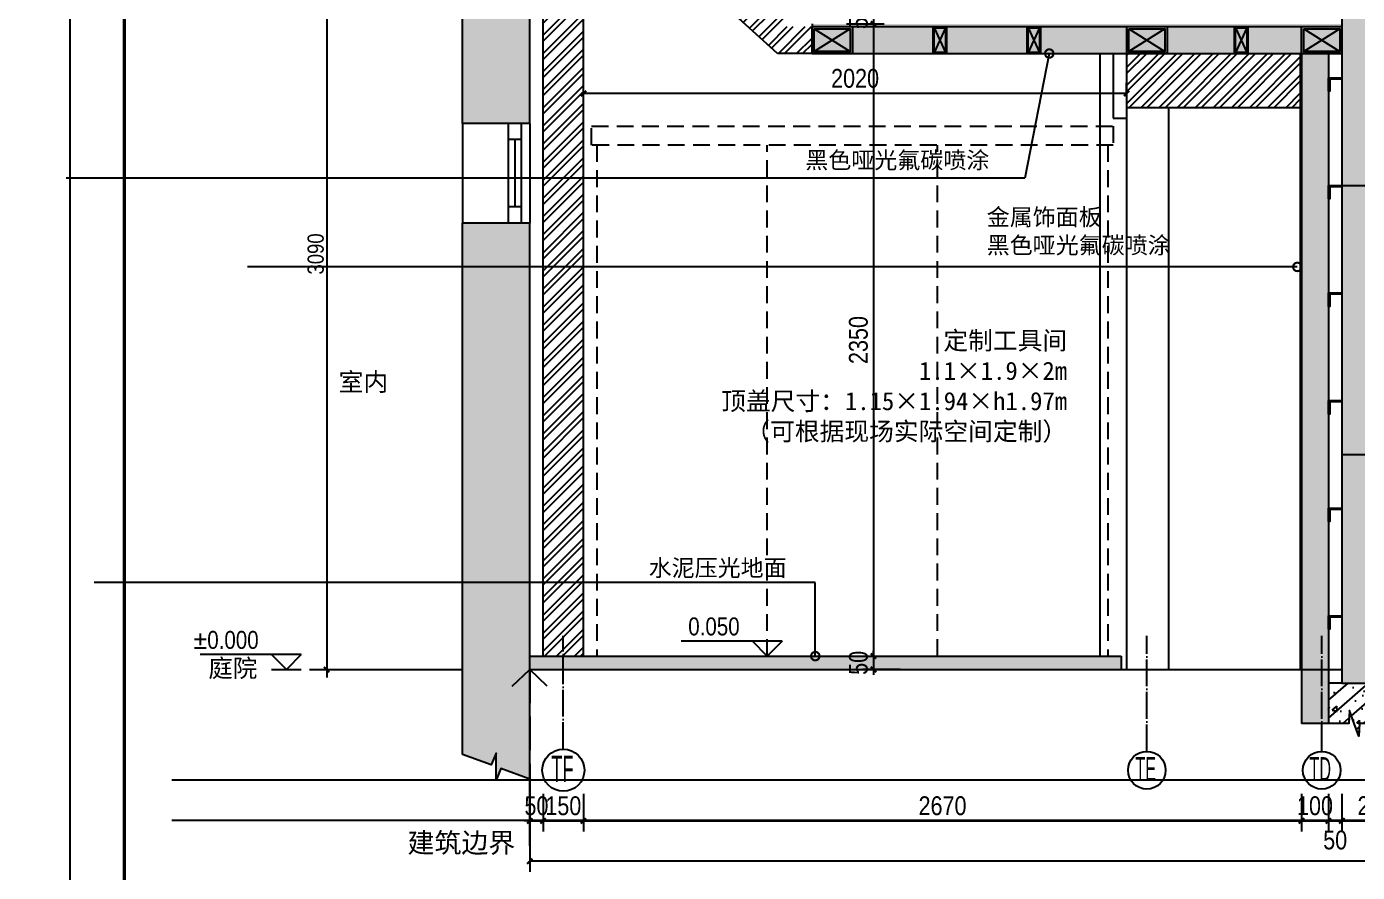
# Model space of a CAD drawing. Extents: x 9928 to 93764, y -101273 to -34887.
# Drawn here: x 72582 to 77531, y -84929 to -81785 of the extents above; entities that cross this region are included whole.
import ezdxf
from ezdxf import colors
from ezdxf.entities.mleader import LeaderData, LeaderLine
from ezdxf.math import Vec2, Vec3

# ---------------------------------------------------------------- set-up
doc = ezdxf.new("R2010")
doc.units = 0
doc.header["$LTSCALE"] = 1000
doc.header["$MEASUREMENT"] = 0
for name, pattern in [('CENTER', [2, 1.25, -0.25, 0.25, -0.25]), ('DASH', [0.35, 0.25, -0.1]), ('DOTE', [2.42, 2, -0.2, 0.02, -0.2]), ('HIDDEN', [0.375, 0.25, -0.125])]:
    doc.linetypes.add(name, pattern=pattern)
for name, color, linetype in [('A', 163, 'CENTER'), ('A-ANNO-DIMS', 6, 'Continuous'), ('A-ANNO-NOTE', 4, 'Continuous'), ('A-ANNO-SYMB', 4, 'Continuous'), ('A-DETL-144', 144, 'Continuous'), ('A-DETL-175', 175, 'Continuous'), ('A-DETL-30', 30, 'Continuous'), ('A-DETL-42', 42, 'Continuous'), ('A-DETL-PATT-251', 251, 'Continuous'), ('A-FLOR-HRAL', 42, 'Continuous'), ('A-FURN-PATT-251', 251, 'Continuous'), ('A-SECT-005', 5, 'Continuous'), ('A-SECT-146', 216, 'Continuous'), ('GL', 131, 'Continuous'), ('设备', 150, 'Continuous')]:
    doc.layers.add(name, color=color, linetype=linetype)
doc.layers.add('A-ANNO-NPLT', color=250, linetype='Continuous', plot=False)
doc.styles.add('DIM', font='ARIALN.TTF')
doc.styles.add('DIM_T3', font='ARIALN.TTF')
doc.styles.add('EN', font='ARIALN.TTF')
doc.styles.get("Standard").update_dxf_attribs({"font": 'gbenor.shx', "bigfont": 'gbcbig.shx'})
doc.dimstyles.new('_TCH_ARCH&&20', dxfattribs={"dimtxt": 70, "dimasz": 20, "dimexe": 40, "dimexo": 40, "dimgap": 20, "dimtad": 1, "dimdec": 0, "dimzin": 0, "dimdsep": 46, "dimtxsty": 'DIM_T3', "dimblk": 'ARCHTICK', "dimcen": 0.09, "dimclrd": 6, "dimclre": 6, "dimclrt": 6, "dimazin": 2, "dimtfac": 1, "dimtdec": 0, "dimtix": 1, "dimtmove": 2, "dimatfit": 3, "dimfxl": 100, "dimfxlon": 1, "dimtolj": 1, "dimtzin": 0, "dimarcsym": 0})
doc.dimstyles.new('DIM20', dxfattribs={"dimscale": 20, "dimtxt": 3, "dimasz": 1, "dimexe": 1.5, "dimexo": 1.5, "dimgap": 0.5, "dimtad": 1, "dimdec": 0, "dimzin": 3, "dimdsep": 46, "dimtxsty": 'DIM', "dimblk": 'ARCHTICK', "dimcen": 2.5, "dimdle": 1.5, "dimclrd": 256, "dimclre": 8, "dimclrt": 256, "dimadec": 0, "dimazin": 0, "dimtfac": 1, "dimtdec": 0, "dimtix": 1, "dimtmove": 2, "dimatfit": 3, "dimfxl": 1.5, "dimfxlon": 1, "dimtolj": 1, "dimtzin": 3, "dimlwe": 5, "dimarcsym": 0})
pattern_1 = [(45, (-30533.306, -5609.73), (-33.67596, 33.67596), []), (45, (-30510.855, -5609.73), (-33.67596, 33.67596), [])]

# ---------------------------------------------------------------- blocks, each defined once
blk = doc.blocks.new('alsidufhasdf')
at = {"layer": 'A-ANNO-NOTE', "const_width": 12.5, "flags": 128}
blk.add_lwpolyline([(-69970.8, -65800.3), (-69970.8, -51475.3), (-80015.8, -51475.3), (-80015.8, -65800.3)], close=True, dxfattribs=at)
at = {"layer": 'A-ANNO-NPLT'}
blk.add_lwpolyline([(-69795.8, -66000.3), (-69795.8, -51300.3), (-80190.8, -51300.3), (-80190.8, -66000.3)], close=True, dxfattribs=at)
blk = doc.blocks.new('_ArchTick')
at = {"color": 0, "linetype": 'ByBlock', "const_width": 0.4}
blk.add_lwpolyline([(-0.5, -0.5), (0.5, 0.5)], dxfattribs=at)
blk = doc.blocks.new('*D640')
at = {"layer": 'A-ANNO-DIMS', "lineweight": -2, "transparency": 16777216}
blk.add_line((73698.4, -81055), (73698.4, -84205), dxfattribs=at)
at = {"layer": 'A-ANNO-DIMS', "color": 8, "lineweight": 5, "transparency": 16777216}
for p, q in [((73728.4, -81085), (73668.4, -81085)), ((73728.4, -84175), (73668.4, -84175))]:
    blk.add_line(p, q, dxfattribs=at)
at = {"layer": 'Defpoints', "color": 0, "transparency": 16777216}
for p in [(73943.4, -81085), (73698.4, -84175), (74107, -84175)]:
    blk.add_point(p, dxfattribs=at)
at = {"layer": 'A-ANNO-DIMS', "lineweight": -2, "transparency": 16777216, "xscale": 20, "yscale": 20, "zscale": 20}
for p, rotation in [((73698.4, -81085), 90), ((73698.4, -84175), 270)]:
    blk.add_blockref('_ArchTick', p, dxfattribs=dict(at, rotation=rotation))
at = {"layer": 'A-ANNO-DIMS', "transparency": 16777216, "insert": (73657.7, -82630), "char_height": 60, "attachment_point": 5, "rotation": 90, "style": 'DIM'}
blk.add_mtext('\\A1;3090', dxfattribs=at)
blk = doc.blocks.new('TAG-PLAN-ELEV')
blk.add_line((-1.66, 0), (9.6, 0))
for points in [[(-1.66, 0), (0, -1.66), (1.66, 0)], [(1.66, -1.66), (-1.66, -1.66)]]:
    blk.add_lwpolyline(points)
at = {"style": 'EN'}
for tag, p in [('LEVEL', (2.45, 0.65)), ('NAME', (2.45, -2.51))]:
    blk.add_attdef(tag, p, '', height=2, dxfattribs=at)
blk = doc.blocks.new('*D642')
at = {"layer": 'A-ANNO-DIMS', "color": 6, "lineweight": -2, "transparency": 16777216}
for p, q in [((74453.4, -84787.5), (74453.4, -84927.5)), ((85053.4, -84787.5), (85053.4, -84927.5)), ((85053.4, -84887.5), (74453.4, -84887.5))]:
    blk.add_line(p, q, dxfattribs=at)
at = {"layer": 'Defpoints', "color": 0, "transparency": 16777216}
for p in [(74453.4, -84285.6), (85053.4, -84285.6), (74453.4, -84887.5)]:
    blk.add_point(p, dxfattribs=at)
at = {"layer": 'A-ANNO-DIMS', "color": 6, "lineweight": -2, "transparency": 16777216, "xscale": 20, "yscale": 20, "zscale": 20, "rotation": 180}
blk.add_blockref('_ArchTick', (74453.4, -84887.5), dxfattribs=at)
at = {"layer": 'A-ANNO-DIMS', "color": 6, "lineweight": -2, "transparency": 16777216, "xscale": 20, "yscale": 20, "zscale": 20}
blk.add_blockref('_ArchTick', (85053.4, -84887.5), dxfattribs=at)
at = {"layer": 'A-ANNO-DIMS', "color": 6, "transparency": 16777216, "insert": (79753.4, -84831.7), "char_height": 70, "attachment_point": 5, "style": 'DIM_T3'}
blk.add_mtext('\\A1;10600', dxfattribs=at)
blk = doc.blocks.new('*D643')
at = {"layer": 'A-ANNO-DIMS', "color": 6, "lineweight": -2, "transparency": 16777216}
for p, q in [((74453.4, -84637.5), (74453.4, -84777.5)), ((74503.4, -84637.5), (74503.4, -84777.5)), ((74453.4, -84737.5), (74433.4, -84737.5)), ((74453.4, -84737.5), (74503.4, -84737.5)), ((74503.4, -84737.5), (74523.4, -84737.5))]:
    blk.add_line(p, q, dxfattribs=at)
at = {"layer": 'Defpoints', "color": 0, "transparency": 16777216}
for p in [(74453.4, -84125), (74503.4, -84125), (74503.4, -84737.5)]:
    blk.add_point(p, dxfattribs=at)
at = {"layer": 'A-ANNO-DIMS', "color": 6, "lineweight": -2, "transparency": 16777216, "xscale": 20, "yscale": 20, "zscale": 20}
blk.add_blockref('_ArchTick', (74453.4, -84737.5), dxfattribs=at)
at = {"layer": 'A-ANNO-DIMS', "color": 6, "lineweight": -2, "transparency": 16777216, "xscale": 20, "yscale": 20, "zscale": 20, "rotation": 180}
blk.add_blockref('_ArchTick', (74503.4, -84737.5), dxfattribs=at)
at = {"layer": 'A-ANNO-DIMS', "color": 6, "transparency": 16777216, "insert": (74478.4, -84681.7), "char_height": 70, "attachment_point": 5, "style": 'DIM_T3'}
blk.add_mtext('\\A1;50', dxfattribs=at)
blk = doc.blocks.new('*D644')
at = {"layer": 'A-ANNO-DIMS', "color": 6, "lineweight": -2, "transparency": 16777216}
for p, q in [((74503.4, -84637.5), (74503.4, -84777.5)), ((74653.4, -84637.5), (74653.4, -84777.5)), ((74503.4, -84737.5), (74483.4, -84737.5)), ((74503.4, -84737.5), (74653.4, -84737.5)), ((74653.4, -84737.5), (74673.4, -84737.5))]:
    blk.add_line(p, q, dxfattribs=at)
at = {"layer": 'Defpoints', "color": 0, "transparency": 16777216}
for p in [(74503.4, -84125), (74653.4, -84125), (74653.4, -84737.5)]:
    blk.add_point(p, dxfattribs=at)
at = {"layer": 'A-ANNO-DIMS', "color": 6, "lineweight": -2, "transparency": 16777216, "xscale": 20, "yscale": 20, "zscale": 20}
blk.add_blockref('_ArchTick', (74503.4, -84737.5), dxfattribs=at)
at = {"layer": 'A-ANNO-DIMS', "color": 6, "lineweight": -2, "transparency": 16777216, "xscale": 20, "yscale": 20, "zscale": 20, "rotation": 180}
blk.add_blockref('_ArchTick', (74653.4, -84737.5), dxfattribs=at)
at = {"layer": 'A-ANNO-DIMS', "color": 6, "transparency": 16777216, "insert": (74578.4, -84681.7), "char_height": 70, "attachment_point": 5, "style": 'DIM_T3'}
blk.add_mtext('\\A1;150', dxfattribs=at)
blk = doc.blocks.new('*D645')
at = {"layer": 'A-ANNO-DIMS', "color": 6, "lineweight": -2, "transparency": 16777216}
for p, q in [((74653.4, -84637.5), (74653.4, -84777.5)), ((77323.8, -84637.5), (77323.8, -84777.5)), ((74653.4, -84737.5), (77323.8, -84737.5))]:
    blk.add_line(p, q, dxfattribs=at)
at = {"layer": 'Defpoints', "color": 0, "transparency": 16777216}
for p in [(74653.4, -84125), (77323.8, -84375), (77323.8, -84737.5)]:
    blk.add_point(p, dxfattribs=at)
at = {"layer": 'A-ANNO-DIMS', "color": 6, "lineweight": -2, "transparency": 16777216, "xscale": 20, "yscale": 20, "zscale": 20, "rotation": 180}
blk.add_blockref('_ArchTick', (74653.4, -84737.5), dxfattribs=at)
at = {"layer": 'A-ANNO-DIMS', "color": 6, "lineweight": -2, "transparency": 16777216, "xscale": 20, "yscale": 20, "zscale": 20}
blk.add_blockref('_ArchTick', (77323.8, -84737.5), dxfattribs=at)
at = {"layer": 'A-ANNO-DIMS', "color": 6, "transparency": 16777216, "insert": (75988.6, -84681.7), "char_height": 70, "attachment_point": 5, "style": 'DIM_T3'}
blk.add_mtext('\\A1;2670', dxfattribs=at)
blk = doc.blocks.new('*D646')
at = {"layer": 'A-ANNO-DIMS', "color": 6, "lineweight": -2, "transparency": 16777216}
for p, q in [((77323.8, -84637.5), (77323.8, -84777.5)), ((77423.8, -84637.5), (77423.8, -84777.5)), ((77323.8, -84737.5), (77303.8, -84737.5)), ((77323.8, -84737.5), (77423.8, -84737.5)), ((77423.8, -84737.5), (77443.8, -84737.5))]:
    blk.add_line(p, q, dxfattribs=at)
at = {"layer": 'Defpoints', "color": 0, "transparency": 16777216}
for p in [(77423.8, -84225), (77323.8, -84375), (77423.8, -84737.5)]:
    blk.add_point(p, dxfattribs=at)
at = {"layer": 'A-ANNO-DIMS', "color": 6, "lineweight": -2, "transparency": 16777216, "xscale": 20, "yscale": 20, "zscale": 20}
blk.add_blockref('_ArchTick', (77323.8, -84737.5), dxfattribs=at)
at = {"layer": 'A-ANNO-DIMS', "color": 6, "lineweight": -2, "transparency": 16777216, "xscale": 20, "yscale": 20, "zscale": 20, "rotation": 180}
blk.add_blockref('_ArchTick', (77423.8, -84737.5), dxfattribs=at)
at = {"layer": 'A-ANNO-DIMS', "color": 6, "transparency": 16777216, "insert": (77373.8, -84681.7), "char_height": 70, "attachment_point": 5, "style": 'DIM_T3'}
blk.add_mtext('\\A1;100', dxfattribs=at)
blk = doc.blocks.new('*D647')
at = {"layer": 'A-ANNO-DIMS', "color": 6, "lineweight": -2, "transparency": 16777216}
for p, q in [((77423.8, -84637.5), (77423.8, -84777.5)), ((77473.8, -84637.5), (77473.8, -84777.5)), ((77423.8, -84737.5), (77473.8, -84737.5))]:
    blk.add_line(p, q, dxfattribs=at)
at = {"layer": 'Defpoints', "color": 0, "transparency": 16777216}
for p in [(77423.8, -84225), (77473.8, -84225), (77473.8, -84737.5)]:
    blk.add_point(p, dxfattribs=at)
at = {"layer": 'A-ANNO-DIMS', "color": 6, "lineweight": -2, "transparency": 16777216, "xscale": 20, "yscale": 20, "zscale": 20, "rotation": 180}
blk.add_blockref('_ArchTick', (77423.8, -84737.5), dxfattribs=at)
at = {"layer": 'A-ANNO-DIMS', "color": 6, "lineweight": -2, "transparency": 16777216, "xscale": 20, "yscale": 20, "zscale": 20}
blk.add_blockref('_ArchTick', (77473.8, -84737.5), dxfattribs=at)
at = {"layer": 'A-ANNO-DIMS', "color": 6, "transparency": 16777216, "insert": (77448.8, -84809), "char_height": 70, "attachment_point": 5, "style": 'DIM_T3'}
blk.add_mtext('\\A1;50', dxfattribs=at)
blk = doc.blocks.new('*D648')
at = {"layer": 'A-ANNO-DIMS', "color": 6, "lineweight": -2, "transparency": 16777216}
for p, q in [((77473.8, -84637.5), (77473.8, -84777.5)), ((77723.8, -84637.5), (77723.8, -84777.5)), ((77473.8, -84737.5), (77723.8, -84737.5))]:
    blk.add_line(p, q, dxfattribs=at)
at = {"layer": 'Defpoints', "color": 0, "transparency": 16777216}
for p in [(77473.8, -83375), (77723.8, -83375), (77723.8, -84737.5)]:
    blk.add_point(p, dxfattribs=at)
at = {"layer": 'A-ANNO-DIMS', "color": 6, "lineweight": -2, "transparency": 16777216, "xscale": 20, "yscale": 20, "zscale": 20, "rotation": 180}
blk.add_blockref('_ArchTick', (77473.8, -84737.5), dxfattribs=at)
at = {"layer": 'A-ANNO-DIMS', "color": 6, "lineweight": -2, "transparency": 16777216, "xscale": 20, "yscale": 20, "zscale": 20}
blk.add_blockref('_ArchTick', (77723.8, -84737.5), dxfattribs=at)
at = {"layer": 'A-ANNO-DIMS', "color": 6, "transparency": 16777216, "insert": (77598.8, -84681.7), "char_height": 70, "attachment_point": 5, "style": 'DIM_T3'}
blk.add_mtext('\\A1;250', dxfattribs=at)
blk = doc.blocks.new('933')
at = {"layer": 'A-DETL-144'}
for points in [[(106278.4, -80075.9), (106428.4, -80075.9), (106428.4, -80175.9), (106278.4, -80175.9)], [(106286.4, -80083.9), (106420.4, -80083.9), (106420.4, -80167.9), (106286.4, -80167.9)]]:
    blk.add_lwpolyline(points, close=True, dxfattribs=at)
at = {"layer": 'A-FURN-PATT-251', "color": 250}
for p, q in [((106286.4, -80083.9), (106420.4, -80167.9)), ((106420.4, -80083.9), (106286.4, -80167.9))]:
    blk.add_line(p, q, dxfattribs=at)
blk = doc.blocks.new('333')
at = {"layer": 'A-DETL-144'}
for points in [[(107574.1, -76357.8), (107574.1, -76257.8), (107624.1, -76257.8), (107624.1, -76357.8)], [(107578.1, -76353.8), (107578.1, -76261.8), (107620.1, -76261.8), (107620.1, -76353.8)]]:
    blk.add_lwpolyline(points, close=True, dxfattribs=at)
at = {"layer": 'A-FURN-PATT-251', "color": 250}
for p, q in [((107578.1, -76261.8), (107620.1, -76353.8)), ((107620.1, -76261.8), (107578.1, -76353.8))]:
    blk.add_line(p, q, dxfattribs=at)
blk = doc.blocks.new('*D674')
at = {"layer": 'A-ANNO-DIMS', "color": 6, "lineweight": -2, "transparency": 16777216}
for p, q in [((75731.7, -81725), (75731.7, -81705)), ((75631.7, -81725), (75771.7, -81725)), ((75731.7, -81725), (75731.7, -81775)), ((75631.7, -81775), (75771.7, -81775)), ((75731.7, -81775), (75731.7, -81795))]:
    blk.add_line(p, q, dxfattribs=at)
at = {"layer": 'Defpoints', "color": 0, "transparency": 16777216}
for p in [(75473.4, -81725), (75473.4, -81775), (75731.7, -81775)]:
    blk.add_point(p, dxfattribs=at)
at = {"layer": 'A-ANNO-DIMS', "color": 6, "lineweight": -2, "transparency": 16777216, "xscale": 20, "yscale": 20, "zscale": 20}
for p, rotation in [((75731.7, -81725), 270), ((75731.7, -81775), 90)]:
    blk.add_blockref('_ArchTick', p, dxfattribs=dict(at, rotation=rotation))
at = {"layer": 'A-ANNO-DIMS', "color": 6, "transparency": 16777216, "insert": (75676, -81750), "char_height": 70, "attachment_point": 5, "rotation": 90, "style": 'DIM_T3'}
blk.add_mtext('\\A1;50', dxfattribs=at)
blk = doc.blocks.new('*D676')
at = {"layer": 'A-ANNO-DIMS', "color": 6, "lineweight": -2, "transparency": 16777216}
for p, q in [((75631.7, -81775), (75771.7, -81775)), ((75731.7, -81775), (75731.7, -84125)), ((75693.4, -84125), (75771.7, -84125))]:
    blk.add_line(p, q, dxfattribs=at)
at = {"layer": 'Defpoints', "color": 0, "transparency": 16777216}
for p in [(75473.4, -81775), (75653.4, -84125), (75731.7, -84125)]:
    blk.add_point(p, dxfattribs=at)
at = {"layer": 'A-ANNO-DIMS', "color": 6, "lineweight": -2, "transparency": 16777216, "xscale": 20, "yscale": 20, "zscale": 20}
for p, rotation in [((75731.7, -81775), 90), ((75731.7, -84125), 270)]:
    blk.add_blockref('_ArchTick', p, dxfattribs=dict(at, rotation=rotation))
at = {"layer": 'A-ANNO-DIMS', "color": 6, "transparency": 16777216, "insert": (75676, -82950), "char_height": 70, "attachment_point": 5, "rotation": 90, "style": 'DIM_T3'}
blk.add_mtext('\\A1;2350', dxfattribs=at)
blk = doc.blocks.new('*D677')
at = {"layer": 'A-ANNO-DIMS', "color": 6, "lineweight": -2, "transparency": 16777216}
for p, q in [((75693.4, -84125), (75771.7, -84125)), ((75731.7, -84125), (75731.7, -84105)), ((75731.7, -84125), (75731.7, -84175)), ((75831.7, -84175), (75691.7, -84175)), ((75731.7, -84175), (75731.7, -84195))]:
    blk.add_line(p, q, dxfattribs=at)
at = {"layer": 'Defpoints', "color": 0, "transparency": 16777216}
for p in [(75653.4, -84125), (75731.7, -84175), (76673.4, -84175)]:
    blk.add_point(p, dxfattribs=at)
at = {"layer": 'A-ANNO-DIMS', "color": 6, "lineweight": -2, "transparency": 16777216, "xscale": 20, "yscale": 20, "zscale": 20}
for p, rotation in [((75731.7, -84125), 270), ((75731.7, -84175), 90)]:
    blk.add_blockref('_ArchTick', p, dxfattribs=dict(at, rotation=rotation))
at = {"layer": 'A-ANNO-DIMS', "color": 6, "transparency": 16777216, "insert": (75676, -84150), "char_height": 70, "attachment_point": 5, "rotation": 90, "style": 'DIM_T3'}
blk.add_mtext('\\A1;50', dxfattribs=at)
blk = doc.blocks.new('*D829')
at = {"layer": 'A-ANNO-DIMS', "color": 6, "lineweight": -2, "transparency": 16777216}
for p, q in [((74653.4, -82045), (74653.4, -81993.4)), ((76673.4, -82045), (76673.4, -81993.4)), ((76673.4, -82033.4), (74653.4, -82033.4))]:
    blk.add_line(p, q, dxfattribs=at)
at = {"layer": 'Defpoints', "color": 0, "transparency": 16777216}
for p in [(74653.4, -82033.4), (74653.4, -82085), (76673.4, -82085)]:
    blk.add_point(p, dxfattribs=at)
at = {"layer": 'A-ANNO-DIMS', "color": 6, "lineweight": -2, "transparency": 16777216, "xscale": 20, "yscale": 20, "zscale": 20, "rotation": 180}
blk.add_blockref('_ArchTick', (74653.4, -82033.4), dxfattribs=at)
at = {"layer": 'A-ANNO-DIMS', "color": 6, "lineweight": -2, "transparency": 16777216, "xscale": 20, "yscale": 20, "zscale": 20}
blk.add_blockref('_ArchTick', (76673.4, -82033.4), dxfattribs=at)
at = {"layer": 'A-ANNO-DIMS', "color": 6, "transparency": 16777216, "insert": (75663.4, -81977.6), "char_height": 70, "attachment_point": 5, "style": 'DIM_T3'}
blk.add_mtext('\\A1;2020', dxfattribs=at)
blk = doc.blocks.new('_DotSmall')
at = {"color": 0, "linetype": 'ByBlock', "const_width": 0.5}
blk.add_lwpolyline([(-0.0625, 0, 1), (0.0625, 0, 1)], format="xyb", close=True, dxfattribs=at)
blk = doc.blocks.new('555')
at = {"layer": 'GL', "color": 3, "linetype": 'DOTE', "ltscale": 0.05}
for p, q in [((74578.4, 40412.8), (74578.4, 40833.4)), ((76748.4, 40404.4), (76748.4, 40833.4)), ((77398.8, 40404.4), (77398.8, 40833.4))]:
    blk.add_line(p, q, dxfattribs=at)
at = {"layer": 'GL', "color": 3}
for centre, radius in [((74578.4, 40334.4), 78.4), ((76748.4, 40334.4), 70), ((77398.8, 40334.4), 70)]:
    blk.add_circle(centre, radius, dxfattribs=at)
at = {"layer": 'GL', "color": 3, "style": 'DIM_T3', "width": 0.6}
blk.add_text('TF', height=98, rotation=0, dxfattribs=at).set_placement((74534, 40290.8))
for s, p in [('TE', (76706, 40295.5)), ('TD', (77353.2, 40295.5))]:
    blk.add_text(s, height=87.5, dxfattribs=at).set_placement(p)

msp = doc.modelspace()

# ---------------------------------------------------------------- hatches: boundary and pattern name
at = {"layer": 'A-DETL-PATT-251'}
h = msp.add_hatch(dxfattribs=at)
h.set_pattern_fill('钢筋混凝土', color=256, scale=20, angle=-3.7793, style=0)
h.set_pattern_definition([(41.22068, (-30533.306, -5171.7), (-32.94805, 37.608855), []), (46.22068, (-30533.3, -5171.7), (142.31283, -21.97859), [15, -165]), (351.22068, (-30533.3, -5171.7), (-17.77396, 151.9404), [12, -132]), (96.67208, (-30521.45, -5173.53), (124.53897, 129.9617), [12.74804, -140.22842]), (42.40488, (-30530.67, -5131.79), (210.80203, -47.10098), [22.5, -247.5]), (92.85628, (-30513.1, -5135.71), (199.36757, 182.07848), [19.12206, -210.3426]), (347.40488, (-30530.67, -5131.79), (199.36743, 182.07863), [18, -198]), (17.22068, (-30511.37, -5143.09), (113.81417, -88.21754), [15, -165]), (322.22068, (-30511.37, -5143.09), (58.1167, 141.50705), [12, -132]), (67.67208, (-30501.89, -5150.44), (171.93092, 53.28938), [12.74804, -140.22842]), (33.72068, (-30533.306, -5171.7), (6.815137, 66.273683), [0, -130.4, 0, -134, 0, -132.5]), (3.72068, (-30533.306, -5171.7), (57.69892, 75.24282), [0, -76.4, 0, -127.4, 0, -50.5]), (323.72068, (-30577.81, -5168.76), (106.234974, -11.53841), [0, -50, 0, -156, 0, -207]), (313.72068, (-30597.77, -5167.44), (117.703244, 12.28946), [0, -65, 0, -103.6, 0, -147])])
h.paths.add_polyline_path([(77773.8, -84225), (77664.9, -84225), (77473.8, -84225), (77423.8, -84225), (77423.8, -84375), (77500, -84375), (77502, -84327.7), (77519.4, -84375), (77536.7, -84422.3), (77538.7, -84375), (77773.8, -84375)])
at = {"layer": 'A-FURN-PATT-251'}
h = msp.add_hatch(color=253, dxfattribs=at)
h.dxf.hatch_style = 1
h.paths.add_polyline_path([(77473.8, -83375), (77723.8, -83375), (77723.8, -84225), (77473.8, -84225)])
h.paths.add_polyline_path([(77473.8, -80775), (77573.8, -80775), (77573.8, -83375), (77473.8, -83375)])
h = msp.add_hatch(dxfattribs=at)
h.set_pattern_fill('ANSI32', color=256, scale=10)
h.set_pattern_definition(pattern_1)
h.paths.add_polyline_path([(74653.4, -81229.2), (75374.7, -81885), (75503.4, -81885), (75503.4, -81785), (75423.4, -81785), (75407.4, -81785), (74756.4, -81185), (74747.4, -81185), (74747.4, -81176.7), (74653.4, -81090), (74653.4, -81085), (74503.4, -81085), (74503.4, -84125), (74653.4, -84125)])
h.paths.add_polyline_path([(75407.4, -81585), (75193.4, -81585), (75193.4, -81385), (74973.4, -81385), (75407.4, -81785)], flags=17)
h.paths.add_polyline_path([(74973.4, -81185), (74763.4, -81185), (74756.4, -81185), (74973.4, -81385)], flags=17)
h.paths.add_polyline_path([(74747.4, -80985), (74653.4, -80985), (74653.4, -81090), (74747.4, -81176.7)])
h.paths.add_polyline_path([(74653.4, -80985), (74163.4, -80985), (74163.4, -81085), (74193.4, -81085), (74453.4, -81085), (74653.4, -81085)])
h.paths.add_polyline_path([(74147.4, -80985), (73943.4, -80985), (73943.4, -81085), (74147.4, -81085)])
h = msp.add_hatch(color=256, dxfattribs=at)
h.dxf.hatch_style = 1
h.paths.add_polyline_path([(74453.4, -82515), (74203.4, -82515), (74203.4, -84490.1), (74310.2, -84529.3), (74328.4, -84485.6), (74328.4, -84586.3), (74346.5, -84542.6), (74453.4, -84581.8)])
h.paths.add_polyline_path([(73634.1, -81495), (73634.1, -81375), (74203.4, -81375), (74203.4, -81095), (74453.4, -81095), (74453.4, -82145), (74203.4, -82145), (74203.4, -81495)])
h = msp.add_hatch(color=256, dxfattribs=at)
h.dxf.hatch_style = 1
h.paths.add_polyline_path([(75503.4, -81885), (77473.8, -81885), (77473.8, -81775), (75503.4, -81775)])
h = msp.add_hatch(dxfattribs=at)
h.set_pattern_fill('ANSI32', color=256, scale=10)
h.set_pattern_definition(pattern_1)
h.paths.add_polyline_path([(77318.8, -81885), (76673.4, -81885), (76673.4, -82085), (77318.8, -82085)])
h = msp.add_hatch(color=256, dxfattribs=at)
h.dxf.hatch_style = 1
h.paths.add_polyline_path([(77323.8, -81885), (77423.8, -81885), (77423.8, -84375), (77323.8, -84375)])
h = msp.add_hatch(color=256, dxfattribs=at)
h.dxf.hatch_style = 1
h.paths.add_polyline_path([(76653.4, -84125), (74453.4, -84125), (74453.4, -84175), (76653.4, -84175)])

# ---------------------------------------------------------------- linework, layer by layer
at = {"layer": 'A', "ltscale": 0.3}
msp.add_line((74453.4, -84830.4), (74453.4, -82911.4), dxfattribs=at)
at = {"layer": 'A-ANNO-DIMS', "linetype": 'DASH', "ltscale": 0.5}
msp.add_line((74453.4, -84175), (74453.4, -84792.9), dxfattribs=at)
for points in [[(74388.7, -84237.1), (74453.4, -84175)], [(74518, -84237.1), (74453.4, -84175)]]:
    msp.add_lwpolyline(points, dxfattribs=at)
at = {"layer": 'A-ANNO-DIMS'}
for points in [[(77773.8, -84375), (77538.7, -84375), (77536.7, -84422.3), (77519.4, -84375), (77502, -84327.7), (77500, -84375), (77323.8, -84375)], [(74453.4, -84581.8), (74346.5, -84542.6), (74328.4, -84586.3), (74328.4, -84535.9), (74328.4, -84485.6), (74310.2, -84529.3), (74203.4, -84490.1)]]:
    msp.add_lwpolyline(points, dxfattribs=at)
at = {"layer": 'A-ANNO-NPLT'}
for p, q in [((87770, -84585.6), (73122.1, -84585.6)), ((87770, -84735.6), (73122.1, -84735.6))]:
    msp.add_line(p, q, dxfattribs=at)
at = {"layer": 'A-DETL-144'}
for p, q in [((75503.4, -81775), (75503.4, -81885)), ((77473.8, -81775), (77473.8, -81885)), ((77323.8, -81885), (77323.8, -84375)), ((77423.8, -81885), (77423.8, -84375))]:
    msp.add_line(p, q, dxfattribs=at)
for points in [[(75503.4, -81785), (77473.8, -81785)], [(75503.4, -81885), (77473.8, -81885)]]:
    msp.add_lwpolyline(points, dxfattribs=at)
for points in [[(77423.8, -82025), (77423.8, -81975), (77473.8, -81975), (77473.8, -81980), (77428.8, -81980), (77428.8, -82025)], [(77423.8, -82425), (77423.8, -82375), (77473.8, -82375), (77473.8, -82380), (77428.8, -82380), (77428.8, -82425)], [(77423.8, -82825), (77423.8, -82775), (77473.8, -82775), (77473.8, -82780), (77428.8, -82780), (77428.8, -82825)], [(77423.8, -83225), (77423.8, -83175), (77473.8, -83175), (77473.8, -83180), (77428.8, -83180), (77428.8, -83225)], [(77423.8, -83625), (77423.8, -83575), (77473.8, -83575), (77473.8, -83580), (77428.8, -83580), (77428.8, -83625)], [(77423.8, -84025), (77423.8, -83975), (77473.8, -83975), (77473.8, -83980), (77428.8, -83980), (77428.8, -84025)]]:
    msp.add_lwpolyline(points, close=True, dxfattribs=at)
at = {"layer": 'A-DETL-175'}
msp.add_line((77473.8, -84225), (77423.8, -84225), dxfattribs=at)
at = {"layer": 'A-DETL-30'}
for p, q in [((74373.4, -82145), (74373.4, -82515)), ((74423.4, -82515), (74423.4, -82145)), ((74423.4, -82205), (74373.4, -82205)), ((74398.4, -82205), (74398.4, -82455)), ((74423.4, -82455), (74373.4, -82455))]:
    msp.add_line(p, q, dxfattribs=at)
at = {"layer": 'A-DETL-42'}
for p, q in [((74503.4, -84125), (74503.4, -81085)), ((75374.7, -81885), (74653.4, -81229.2)), ((74653.4, -84125), (74653.4, -81229.2)), ((75503.4, -81885), (75374.7, -81885)), ((76673.4, -81885), (76673.4, -82085)), ((76673.4, -82085), (77323.8, -82085)), ((74203.4, -82145), (74203.4, -82515)), ((74453.4, -82145), (74453.4, -82515))]:
    msp.add_line(p, q, dxfattribs=at)
at = {"layer": 'A-FLOR-HRAL', "color": 1}
msp.add_line((77318.8, -81885), (77318.8, -84175), dxfattribs=at)
at = {"layer": 'A-FURN-PATT-251'}
for p, q in [((76573.4, -81885), (76573.4, -84125)), ((76623.4, -81885), (76623.4, -82125)), ((76673.4, -82085), (76673.4, -84175)), ((76828.4, -82085), (76828.4, -84175)), ((76623.4, -82125), (76673.4, -82125))]:
    msp.add_line(p, q, dxfattribs=at)
at = {"layer": 'A-SECT-005'}
for p, q in [((74203.4, -82145), (74203.4, -81095)), ((74453.4, -82145), (74453.4, -81095)), ((74453.4, -82145), (74203.4, -82145)), ((74453.4, -82515), (74203.4, -82515)), ((74203.4, -84490.1), (74203.4, -82515)), ((74453.4, -84581.8), (74453.4, -82515)), ((74453.4, -84125), (76653.4, -84125)), ((76653.4, -84125), (76653.4, -84175)), ((73634.1, -84175), (74203.4, -84175)), ((74453.4, -84175), (77473.8, -84175))]:
    msp.add_line(p, q, dxfattribs=at)
at = {"layer": 'A-SECT-146'}
for p, q in [((77473.8, -80775), (77473.8, -84225)), ((77473.8, -82375), (77573.8, -82375)), ((77473.8, -83375), (77723.8, -83375)), ((77473.8, -84225), (77723.8, -84225))]:
    msp.add_line(p, q, dxfattribs=at)
at = {"layer": '设备', "linetype": 'HIDDEN', "ltscale": 0.25}
for p, q in [((74703.4, -82225), (74703.4, -84125)), ((75336.7, -84125), (75336.7, -82225)), ((75970, -84125), (75970, -82225)), ((76603.4, -82225), (76603.4, -84125))]:
    msp.add_line(p, q, dxfattribs=at)
msp.add_lwpolyline([(74683.4, -82155), (76623.4, -82155), (76623.4, -82225), (74683.4, -82225)], close=True, dxfattribs=at)

# ---------------------------------------------------------------- block references
for name, p in [('933', (-30775, -1709.1)), ('333', (-31620.7, -5527.1)), ('333', (-31270.7, -5527.1)), ('933', (-29604.6, -1709.1)), ('333', (-30500.2, -5527.1)), ('933', (-28954.6, -1709.1))]:
    msp.add_blockref(name, p)
at = {"layer": 'A-ANNO-DIMS', "xscale": 1.010204081632657, "yscale": 1.010204081632657, "zscale": 1.010204081632657, "rotation": 270}
msp.add_blockref('alsidufhasdf', (139417.5, -160052.3), dxfattribs=at)
at = {"layer": 'A-ANNO-DIMS'}
msp.add_blockref('555', (0, -124883.6), dxfattribs=at)
at = {"layer": 'A-ANNO-NOTE'}
ref = msp.add_blockref('TAG-PLAN-ELEV', (75336.7, -84069.5), dxfattribs=dict(at, xscale=-33.3333333328067, yscale=33.3333333328067, zscale=33.3333333328067))
ref.add_attrib('LEVEL', '0.050', (75043, -84048), dxfattribs={"layer": '0', "height": 66.67, "style": 'EN'})
ref = msp.add_blockref('TAG-PLAN-ELEV', (73548.4, -84119.5), dxfattribs=dict(at, xscale=-33.33333333286359, yscale=33.33333333286359, zscale=33.33333333286359))
ref.add_attrib('LEVEL', '%%P0.000', (73203.1, -84098), dxfattribs={"layer": '0', "height": 66.67, "style": 'EN'})
ref.add_attrib('NAME', '庭院', (73258.4, -84203.2), dxfattribs={"layer": '0', "height": 66.67, "style": 'EN'})

# ---------------------------------------------------------------- texts
at = {"layer": 'A-ANNO-DIMS', "insert": (73998.8, -84782.3), "char_height": 73.5, "attachment_point": 1}
msp.add_mtext('{\\fSimSun|b0|i0|c134|p2;建筑边界}', dxfattribs=at)
at = {"layer": 'A-ANNO-NOTE', "char_height": 67.5, "attachment_point": 3, "style": 'DIM'}
for s, insert, width in [('{\\fSimSun|b0|i0|c134|p2;定制工具间\\P1.1×1.9×2m\\P顶盖尺寸：1.15×1.94×h1.97m\\P（可根据现场实际空间定制）}', (76452.1, -82918.1), 2001.475), ('{\\fSimSun|b0|i0|c134|p2;室内}', (73927.2, -83071.7), 711.432)]:
    msp.add_mtext(s, dxfattribs=dict(at, insert=insert, width=width))

# ---------------------------------------------------------------- dimensions: what is measured, and where the dimension line sits
at = {"layer": 'A-ANNO-DIMS', "color": 1}
dim = msp.add_linear_dim(base=(73698.4, -84175), p1=(73943.4, -81085), p2=(74107, -84175), angle=90, dimstyle='DIM20', dxfattribs=at)
dim.commit()
dim.dimension.update_dxf_attribs({"geometry": '*D640', "text_midpoint": (73657.7, -82630)})
at = {"layer": 'A-ANNO-DIMS'}
for base, p1, p2, picture, middle in [((75731.7, -81775), (75473.4, -81725), (75473.4, -81775), '*D674', (75676, -81750)), ((75731.7, -84125), (75473.4, -81775), (75653.4, -84125), '*D676', (75676, -82950)), ((75731.7, -84175), (75653.4, -84125), (76673.4, -84175), '*D677', (75676, -84150))]:
    dim = msp.add_linear_dim(base=base, p1=p1, p2=p2, angle=90, dimstyle='_TCH_ARCH&&20', dxfattribs=at)
    dim.commit()
    dim.dimension.update_dxf_attribs({"geometry": picture, "text_midpoint": middle})
for base, p1, p2, picture, middle in [((74653.4, -82033.4), (76673.4, -82085), (74653.4, -82085), '*D829', (75663.4, -81977.6)), ((77723.8, -84737.5), (77473.8, -83375), (77723.8, -83375), '*D648', (77598.8, -84681.7)), ((74503.4, -84737.5), (74453.4, -84125), (74503.4, -84125), '*D643', (74478.4, -84681.7)), ((74653.4, -84737.5), (74503.4, -84125), (74653.4, -84125), '*D644', (74578.4, -84681.7)), ((77323.8, -84737.5), (74653.4, -84125), (77323.8, -84375), '*D645', (75988.6, -84681.7)), ((77423.8, -84737.5), (77323.8, -84375), (77423.8, -84225), '*D646', (77373.8, -84681.7)), ((74453.4, -84887.5), (85053.4, -84285.6), (74453.4, -84285.6), '*D642', (79753.4, -84831.7))]:
    dim = msp.add_linear_dim(base=base, p1=p1, p2=p2, dimstyle='_TCH_ARCH&&20', dxfattribs=at)
    dim.commit()
    dim.dimension.update_dxf_attribs({"geometry": picture, "text_midpoint": middle})
dim = msp.add_linear_dim(base=(77473.8, -84737.5), p1=(77423.8, -84225), p2=(77473.8, -84225), dimstyle='_TCH_ARCH&&20', dxfattribs=at)
dim.commit()
dim.dimension.update_dxf_attribs({"geometry": '*D647', "text_midpoint": (77448.8, -84809), "dimtype": 160})

# ---------------------------------------------------------------- leaders
at = {"layer": 'A-ANNO-SYMB'}
ml = msp.add_multileader_mtext('Standard', dxfattribs=at)
ml.set_content('\\pxsm1;{\\fSimSun|b0|i0|c134|p2;\\H0.2x;50厚浅黄色石材\\P1厚户外石材专用胶与钢板固定\\P底部螺栓辅助固定，定位应均匀排布、美观\\P（详石材厂家深化）\\P5厚钢板，黑色哑光氟碳喷涂}', color=256, style='EN')
ml.set_leader_properties(color=256)
ml.set_arrow_properties(name='DOTSMALL')
ml.build(insert=Vec2(0, 0))
ml.multileader.update_dxf_attribs({"text_left_attachment_type": 5, "text_right_attachment_type": 5, "dogleg_length": 901.2, "arrow_head_size": 62.7})
ctx = ml.context
ctx.base_point, ctx.char_height, ctx.arrow_head_size, ctx.landing_gap_size, ctx.plane_origin = Vec3(77064.5, -80482.7), 313.469, 62.7, 0.282, Vec3(105748.1, -80629.2)
ctx.left_attachment, ctx.right_attachment, ctx.text_align_type = 5, 5, 2
notes = []
notes.append((ctx, [(0, (1, 1, 0), (77000.2, -80482.7), (1, 0), 64.3, [(0, [(76759.1, -81720.9)], 0, [])])]))
ctx.mtext.insert, ctx.mtext.alignment, ctx.mtext.flow_direction = Vec3(78760.7, -79910.5), 3, 5
at = {"layer": 'A-ANNO-SYMB', "color": 2}
ml = msp.add_multileader_mtext('Standard', dxfattribs=at)
ml.set_content('\\pxsm1;{\\fSimSun|b0|i0|c134|p2;\\H0.2x;石材安装所需混凝土基础\\P边界较石材完成面内退30mm\\P基础顶标高±0.000}', color=2, style='EN')
ml.set_leader_properties(color=256)
ml.set_arrow_properties(name='DOTSMALL')
ml.build(insert=Vec2(0, 0))
ml.multileader.update_dxf_attribs({"text_left_attachment_type": 5, "text_right_attachment_type": 5, "dogleg_length": 901.2, "arrow_head_size": 62.7})
ctx = ml.context
ctx.base_point, ctx.char_height, ctx.arrow_head_size, ctx.landing_gap_size, ctx.plane_origin = Vec3(79369.3, -81009.3), 313.469, 62.7, 0.282, Vec3(52309.5, -79569.5)
ctx.left_attachment, ctx.right_attachment = 5, 5
notes.append((ctx, [(0, (1, 1, 0), (81062.3, -81009.3), (-1, 0), 620, [(0, [(81168.1, -80677.8)], 0, [])])]))
ctx.mtext.insert, ctx.mtext.flow_direction = Vec3(79369.6, -80675), 5
at = {"layer": 'A-ANNO-SYMB'}
ml = msp.add_multileader_mtext('Standard', dxfattribs=at)
ml.set_content('\\pxsm1;{\\fSimSun|b0|i0|c134|p2;\\H0.2x;黑色哑光氟碳喷涂}', color=256, style='EN')
ml.set_leader_properties(color=256)
ml.set_arrow_properties(name='DOTSMALL')
ml.build(insert=Vec2(0, 0))
ml.multileader.update_dxf_attribs({"text_left_attachment_type": 5, "text_right_attachment_type": 5, "dogleg_length": 901.2, "arrow_head_size": 62.7})
ctx = ml.context
ctx.base_point, ctx.char_height, ctx.arrow_head_size, ctx.landing_gap_size, ctx.plane_origin = Vec3(75478, -82348.2), 313.469, 62.7, 0.282, Vec3(48135.3, -80680.1)
ctx.left_attachment, ctx.right_attachment = 5, 5
notes.append((ctx, [(0, (1, 1, 0), (76294.5, -82348.2), (-1, 0), 109.5, [(0, [(76385.6, -81885)], 0, [])])]))
ctx.mtext.insert, ctx.mtext.flow_direction = Vec3(75478.3, -82249.7), 5
ml = msp.add_multileader_mtext('Standard', dxfattribs=at)
ml.set_content('\\pxsm1;{\\fSimSun|b0|i0|c134|p2;\\H0.2x;金属饰面板\\P黑色哑光氟碳喷涂}', color=256, style='EN')
ml.set_leader_properties(color=256)
ml.set_arrow_properties(name='DOTSMALL')
ml.build(insert=Vec2(0, 0))
ml.multileader.update_dxf_attribs({"text_left_attachment_type": 5, "text_right_attachment_type": 5, "dogleg_length": 901.2, "arrow_head_size": 62.7})
ctx = ml.context
ctx.base_point, ctx.char_height, ctx.arrow_head_size, ctx.landing_gap_size, ctx.plane_origin = Vec3(76152.8, -82678.2), 313.469, 62.7, 0.282, Vec3(48810.1, -81010)
ctx.left_attachment, ctx.right_attachment = 5, 5
notes.append((ctx, [(0, (1, 1, 0), (76969.3, -82678.2), (-1, 0), 109.5, [(0, [(77308.1, -82678.2)], 0, [])])]))
ctx.mtext.insert, ctx.mtext.flow_direction = Vec3(76153, -82461.5), 5
ml = msp.add_multileader_mtext('Standard', dxfattribs=at)
ml.set_content('{\\fSimSun|b0|i0|c134|p2;\\H0.2x;水泥压光地面}', color=256, style='EN')
ml.set_leader_properties(color=256)
ml.set_arrow_properties(name='DOTSMALL')
ml.build(insert=Vec2(0, 0))
ml.multileader.update_dxf_attribs({"text_left_attachment_type": 5, "text_right_attachment_type": 5, "dogleg_length": 901.2, "arrow_head_size": 62.7})
ctx = ml.context
ctx.base_point, ctx.char_height, ctx.arrow_head_size, ctx.landing_gap_size, ctx.plane_origin = Vec3(74895.4, -83851), 313.469, 62.7, 0.282, Vec3(46873.8, -83259.9)
ctx.left_attachment, ctx.right_attachment = 5, 5
notes.append((ctx, [(0, (1, 1, 0), (75515.5, -83851), (-1, 0), 90, [(0, [(75515.5, -84125)], 0, [])])]))
ctx.mtext.insert, ctx.mtext.flow_direction = Vec3(74895.7, -83765.6), 5
for ctx, leaders in notes:
    for number, flags, end, landing, length, lines in leaders:
        leader = LeaderData()
        leader.index, (leader.has_last_leader_line, leader.has_dogleg_vector, leader.attachment_direction) = number, flags
        leader.last_leader_point, leader.dogleg_vector, leader.dogleg_length = Vec3(end), Vec3(landing), length
        for number, points, colour, breaks in lines:
            line = LeaderLine()
            line.index, line.vertices, line.color, line.breaks = number, Vec3.list(points), colors.encode_raw_color(colour), breaks
            leader.lines.append(line)
        ctx.leaders.append(leader)

doc.saveas('drawing.dxf')
